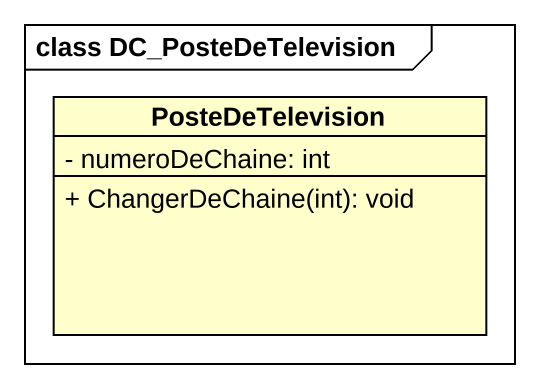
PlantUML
@startuml
mainframe class DC_PosteDeTelevision
hide circle
hide empty members
skinparam classAttributeIconSize 0
class PosteDeTelevision {
  - numeroDeChaine: int
  + ChangerDeChaine(int): void
}
@enduml
